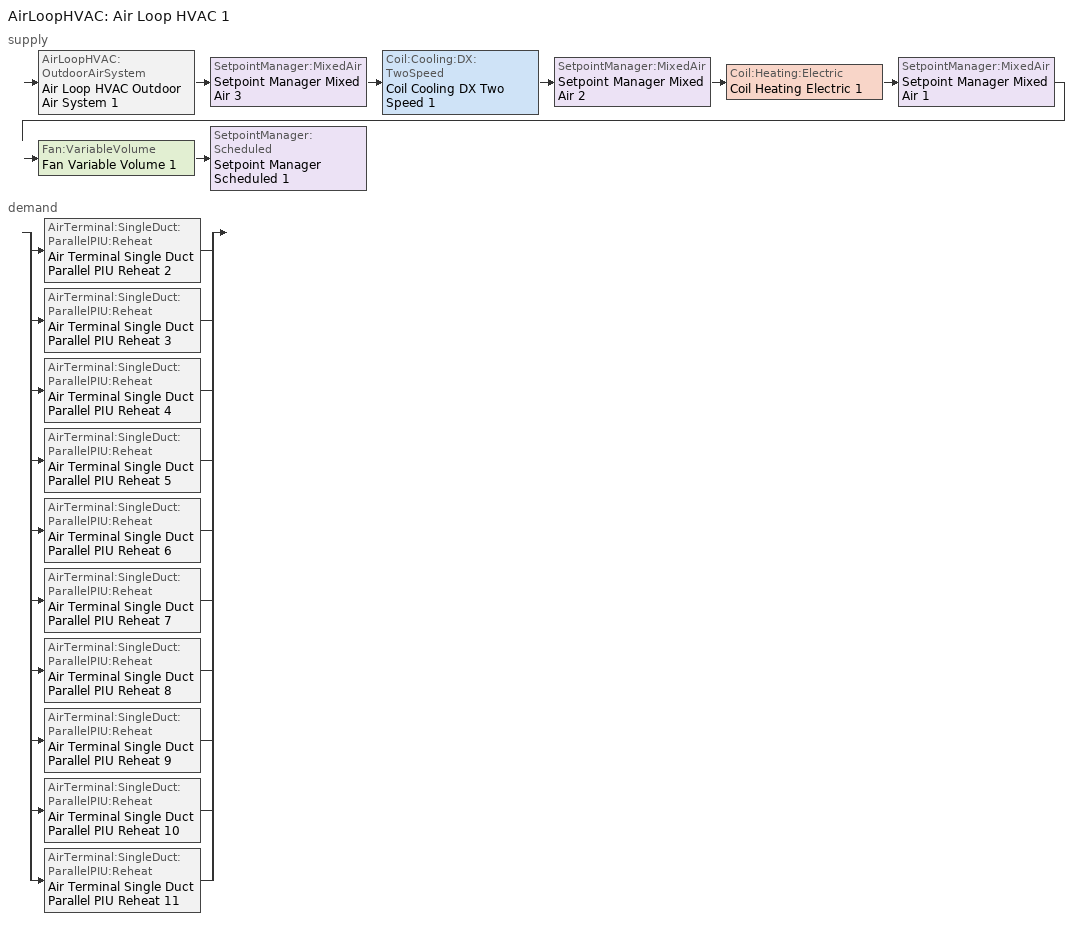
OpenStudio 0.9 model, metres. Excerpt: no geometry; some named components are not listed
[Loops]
AirLoopHVAC 'Air Loop HVAC 1'
 supply: AirLoopHVAC:OutdoorAirSystem 'Air Loop HVAC Outdoor Air System 1' > SetpointManager:MixedAir 'Setpoint Manager Mixed Air 3' > Coil:Cooling:DX:TwoSpeed 'Coil Cooling DX Two Speed 1' > SetpointManager:MixedAir 'Setpoint Manager Mixed Air 2' > Coil:Heating:Electric 'Coil Heating Electric 1' > SetpointManager:MixedAir 'Setpoint Manager Mixed Air 1' > Fan:VariableVolume 'Fan Variable Volume 1' > SetpointManager:Scheduled 'Setpoint Manager Scheduled 1'
 demand: split
  | AirTerminal:SingleDuct:ParallelPIU:Reheat 'Air Terminal Single Duct Parallel PIU Reheat 2'
  | AirTerminal:SingleDuct:ParallelPIU:Reheat 'Air Terminal Single Duct Parallel PIU Reheat 3'
  | AirTerminal:SingleDuct:ParallelPIU:Reheat 'Air Terminal Single Duct Parallel PIU Reheat 4'
  | AirTerminal:SingleDuct:ParallelPIU:Reheat 'Air Terminal Single Duct Parallel PIU Reheat 5'
  | AirTerminal:SingleDuct:ParallelPIU:Reheat 'Air Terminal Single Duct Parallel PIU Reheat 6'
  | AirTerminal:SingleDuct:ParallelPIU:Reheat 'Air Terminal Single Duct Parallel PIU Reheat 7'
  | AirTerminal:SingleDuct:ParallelPIU:Reheat 'Air Terminal Single Duct Parallel PIU Reheat 8'
  | AirTerminal:SingleDuct:ParallelPIU:Reheat 'Air Terminal Single Duct Parallel PIU Reheat 9'
  | AirTerminal:SingleDuct:ParallelPIU:Reheat 'Air Terminal Single Duct Parallel PIU Reheat 10'
  | AirTerminal:SingleDuct:ParallelPIU:Reheat 'Air Terminal Single Duct Parallel PIU Reheat 11'
[Sizing:Zone] Zone Cooling Design Supply Air Temperature {C}=14; Zone Heating Design Supply Air Temperature {C}=40; Zone Cooling Design Supply Air Humidity Ratio {kg-H2O/kg-air}=0.0085; Zone Heating Design Supply Air Humidity Ratio {kg-H2O/kg-air}=0.008; Cooling Design Air Flow Method=DesignDay; Heating Design Air Flow Method=DesignDay
Thermal Zone 1; Thermal Zone 2; Thermal Zone 3; Thermal Zone 4; Thermal Zone 5; Thermal Zone 6; Thermal Zone 7; Thermal Zone 8; Thermal Zone 9; Thermal Zone 10
[Zone equipment]
Thermal Zone 1: Air Terminal Single Duct Parallel PIU Reheat 11
Thermal Zone 2: Air Terminal Single Duct Parallel PIU Reheat 2
Thermal Zone 3: Air Terminal Single Duct Parallel PIU Reheat 9
Thermal Zone 4: Air Terminal Single Duct Parallel PIU Reheat 6
Thermal Zone 5: Air Terminal Single Duct Parallel PIU Reheat 4
Thermal Zone 6: Air Terminal Single Duct Parallel PIU Reheat 3
Thermal Zone 7: Air Terminal Single Duct Parallel PIU Reheat 7
Thermal Zone 8: Air Terminal Single Duct Parallel PIU Reheat 10
Thermal Zone 9: Air Terminal Single Duct Parallel PIU Reheat 5
Thermal Zone 10: Air Terminal Single Duct Parallel PIU Reheat 8
[AirLoopHVAC]
Air Loop HVAC 1: Design Supply Air Flow Rate {m3/s}=AutoSize
[Sizing:System]
Air Loop HVAC 1: Type of Load to Size On=Sensible; Design Outdoor Air Flow Rate {m3/s}=Autosize; Minimum System Air Flow Ratio=0.3; Preheat Design Temperature {C}=7; Preheat Design Humidity Ratio {kg-H2O/kg-Air}=0.008; Precool Design Temperature {C}=12.8; Precool Design Humidity Ratio {kg-H2O/kg-Air}=0.008; Central Cooling Design Supply Air Temperature {C}=12.8; Central Heating Design Supply Air Temperature {C}=16.7; Sizing Option=NonCoincident; 100% Outdoor Air in Cooling=Yes; 100% Outdoor Air in Heating=Yes; Central Cooling Design Supply Air Humidity Ratio {kg-H2O/kg-Air}=0.0085; Central Heating Design Supply Air Humidity Ratio {kg-H2O/kg-Air}=0.008; Cooling Design Air Flow Method=DesignDay; Cooling Design Air Flow Rate {m3/s}=0; Heating Design Air Flow Method=DesignDay; Heating Design Air Flow Rate {m3/s}=0; System Outdoor Air Method=ZoneSum
[Fan:VariableVolume]
Fan Variable Volume 1: Availability Schedule=Always_On; Fan Efficiency=0.6045; Pressure Rise {Pa}=500; Maximum Flow Rate {m3/s}=Autosize; Fan Power Minimum Flow Rate Input Method=FixedFlowRate; Fan Power Minimum Flow Fraction=0; Fan Power Minimum Air Flow Rate {m3/s}=0; Motor Efficiency=0.93; Motor In Airstream Fraction=1; Fan Power Coefficient 1=0.0407599; Fan Power Coefficient 2=0.088045; Fan Power Coefficient 3=-0.0729261; Fan Power Coefficient 4=0.94374; Fan Power Coefficient 5=0
[Coil:Heating:Electric] Availability Schedule=Always_On
Coil Heating Electric 1; Coil Heating Electric 3; Coil Heating Electric 4; Coil Heating Electric 5; Coil Heating Electric 6; Coil Heating Electric 7; Coil Heating Electric 8; Coil Heating Electric 9; Coil Heating Electric 10; Coil Heating Electric 11; Coil Heating Electric 12
[Coil:Cooling:DX:TwoSpeed]
Coil Cooling DX Two Speed 1: Availability Schedule=Always_On; Rated High Speed Total Cooling Capacity {W}=Autosize; Rated High Speed Sensible Heat Ratio=Autosize; Rated High Speed COP {W/W}=3; Rated High Speed Air Flow Rate {m3/s}=Autosize; Total Cooling Capacity Function of Temperature Curve=Curve Biquadratic 1; Total Cooling Capacity Function of Flow Fraction Curve=Curve Quadratic 1; Energy Input Ratio Function of Temperature Curve=Curve Biquadratic 2; Energy Input Ratio Function of Flow Fraction Curve=Curve Quadratic 2; Part Load Fraction Correlation Curve=Curve Quadratic 3; Rated Low Speed Total Cooling Capacity {W}=Autosize; Rated Low Speed Sensible Heat Ratio=0.69; Rated Low Speed COP {W/W}=3; Low Speed Total Cooling Capacity Function of Temperature Curve=Curve Biquadratic 3; Low Speed Energy Input Ratio Function of Temperature Curve=Curve Biquadratic 4; Condenser Type=AirCooled; High Speed Evaporative Condenser Effectiveness=0; High Speed Evaporative Condenser Air Flow Rate {m3/s}=Autosize; High Speed Evaporative Condenser Pump Rated Power Consumption {W}=Autosize; Low Speed Evaporative Condenser Effectiveness=0; Low Speed Evaporative Condenser Air Flow Rate {m3/s}=Autosize; Low Speed Evaporative Condenser Pump Rated Power Consumption {W}=Autosize; Basin Heater Capacity {W/K}=10; Basin Heater Setpoint Temperature {C}=2
[SetpointManager:Scheduled]
Setpoint Manager Scheduled 1: Control Variable=Temperature; Schedule=Deck_Temperature
[Controller:OutdoorAir]
Controller Outdoor Air 1: Minimum Outdoor Air Flow Rate {m3/s}=Autosize; Maximum Outdoor Air Flow Rate {m3/s}=Autosize; Economizer Control Type=NoEconomizer; Economizer Control Action Type=ModulateFlow; Economizer Maximum Limit Dry-Bulb Temperature {C}=28; Economizer Maximum Limit Enthalpy {J/kg}=64000; Economizer Minimum Limit Dry-Bulb Temperature {C}=-100; Lockout Type=NoLockout; Minimum Limit Type=FixedMinimum; High Humidity Control=No; Heat Recovery Bypass Control Type=BypassWhenOAFlowGreaterThanMinimum
[AirLoopHVAC:OutdoorAirSystem]
Air Loop HVAC Outdoor Air System 1: Controller=Controller Outdoor Air 1
[AirTerminal:SingleDuct:ParallelPIU:Reheat] Availability Schedule=Always_On; Maximum Primary Air Flow Rate {m3/s}=Autosize; Maximum Secondary Air Flow Rate {m3/s}=Autosize; Minimum Primary Air Flow Fraction=Autosize; Fan On Flow Fraction=Autosize; Maximum Hot Water or Steam Flow Rate {m3/s}=Autosize; Minimum Hot Water or Steam Flow Rate {m3/s}=0; Convergence Tolerance=0.001
Name | Fan | Reheat Coil
Air Terminal Single Duct Parallel PIU Reheat 2 | Fan Constant Volume 2 | Coil Heating Electric 3
Air Terminal Single Duct Parallel PIU Reheat 3 | Fan Constant Volume 3 | Coil Heating Electric 4
Air Terminal Single Duct Parallel PIU Reheat 4 | Fan Constant Volume 4 | Coil Heating Electric 5
Air Terminal Single Duct Parallel PIU Reheat 5 | Fan Constant Volume 5 | Coil Heating Electric 6
Air Terminal Single Duct Parallel PIU Reheat 6 | Fan Constant Volume 6 | Coil Heating Electric 7
Air Terminal Single Duct Parallel PIU Reheat 7 | Fan Constant Volume 7 | Coil Heating Electric 8
Air Terminal Single Duct Parallel PIU Reheat 8 | Fan Constant Volume 8 | Coil Heating Electric 9
Air Terminal Single Duct Parallel PIU Reheat 9 | Fan Constant Volume 9 | Coil Heating Electric 10
Air Terminal Single Duct Parallel PIU Reheat 10 | Fan Constant Volume 10 | Coil Heating Electric 11
Air Terminal Single Duct Parallel PIU Reheat 11 | Fan Constant Volume 11 | Coil Heating Electric 12
[Fan:ConstantVolume] Availability Schedule=Always_On; Pressure Rise {Pa}=300; Maximum Flow Rate {m3/s}=AutoSize
Fan Constant Volume 2; Fan Constant Volume 3; Fan Constant Volume 4; Fan Constant Volume 5; Fan Constant Volume 6; Fan Constant Volume 7; Fan Constant Volume 8; Fan Constant Volume 9; Fan Constant Volume 10; Fan Constant Volume 11
[Schedule:Ruleset]
Name | Default Day Schedule | Summer Design Day Schedule | Winter Design Day Schedule
Always_On | Always_On_Default | Always_On_Summer_Design_Day | Always_On_Winter_Design_Day
Deck_Temperature | Deck_Temperature_Default | Deck_Temperature_Summer_Design_Day | Deck_Temperature_Winter_Design_Day
[Schedule:Day]
Always_On_Default; Always_On_Summer_Design_Day; Always_On_Winter_Design_Day: 24, 0, 1
Deck_Temperature_Default; Deck_Temperature_Summer_Design_Day; Deck_Temperature_Winter_Design_Day: 24, 0, 12.8
[Curve:Biquadratic]
Name | Coefficient1 Constant | Coefficient2 x | Coefficient3 x**2 | Coefficient4 y | Coefficient5 y**2 | Coefficient6 x*y | Minimum Value of x {BasedOnField A2} | Maximum Value of x {BasedOnField A2} | Minimum Value of y {BasedOnField A3} | Maximum Value of y {BasedOnField A3}
Curve Biquadratic 1 | 0.42415 | 0.04426 | -0.00042 | 0.00333 | -8e-005 | -0.00021 | 17 | 22 | 13 | 46
Curve Biquadratic 2 | 1.23649 | -0.02431 | 0.00057 | -0.01434 | 0.00063 | -0.00038 | 17 | 22 | 13 | 46
Curve Biquadratic 3; Curve Biquadratic 4 | 0 | 0 | 0 | 0 | 0 | 0 | 0 | 1 | 0 | 1
[Curve:Quadratic]
Name | Coefficient1 Constant | Coefficient2 x | Coefficient3 x**2 | Minimum Value of x {BasedOnField A2} | Maximum Value of x {BasedOnField A2}
Curve Quadratic 1 | 0.77136 | 0.34053 | -0.11088 | 0.75918 | 1.13877
Curve Quadratic 2 | 1.2055 | -0.32953 | 0.12308 | 0.75918 | 1.13877
Curve Quadratic 3 | 0.771 | 0.229 | 0 | 0 | 1
